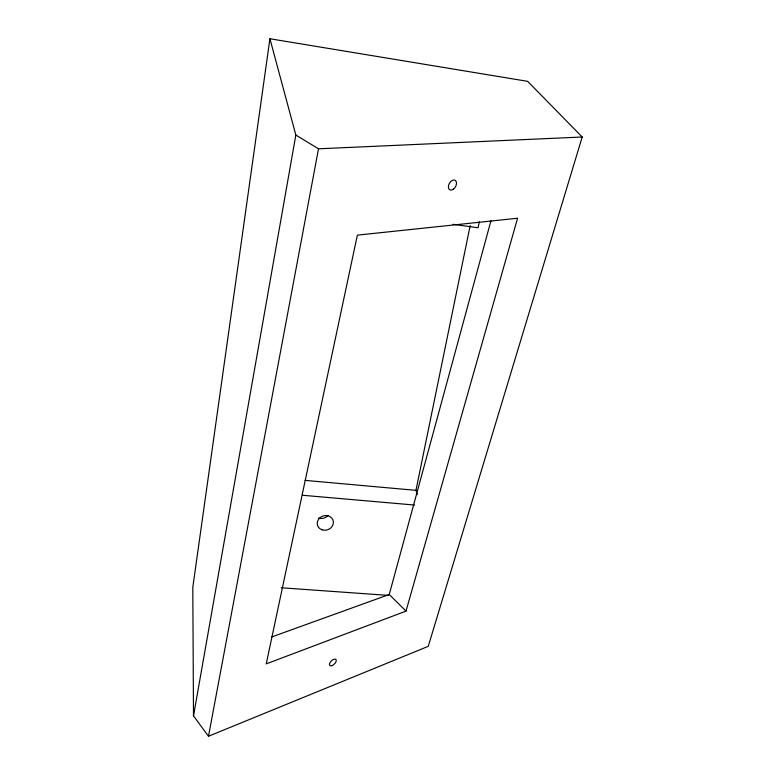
<?xml version="1.0" encoding="UTF-8"?>
<svg xmlns="http://www.w3.org/2000/svg" width="775" height="775" viewBox="0 0 775 775"><rect width="100%" height="100%" fill="white"/><g stroke="black" fill="none" stroke-linecap="round" stroke-linejoin="round"><path stroke-width="1.16" d="M269.923 38.75L192.801 587.324L193.498 715.877L208.494 736.25L428.255 646.34L582.199 137.001L527.649 81.336L269.923 38.75L295.837 135.034L193.498 715.877M208.494 736.25L318.506 148.81L295.837 135.034M417.27 494.702L415.952 490.352L470.192 225.496M479.318 221.853L478.097 227.773L452.968 224.304M271.696 636.963L389.244 594.493L490.963 220.73M406.013 611.107L517.584 218.23L357.362 235.145L266.232 663.875L406.013 611.107L389.244 594.493M318.506 148.81L582.199 137.001M281.189 587.76L388.478 595.394M302.463 495.254L414.518 505.048M305.098 480.374L415.952 490.352M327.99 515.501A8.012 7.13 -18.2 0 1 318.612 518.097M332.068 665.599A4.263 2.17 -44.5 0 0 336.118 659.816A4.263 2.17 -44.5 0 0 330.382 662.053A4.263 2.17 -44.5 0 0 332.068 665.599M453.443 189.148A5.444 3.507 -60.2 0 0 455.38 180.459A5.444 3.507 -60.2 0 0 448.531 185.516A5.444 3.507 -60.2 0 0 453.443 189.148M321.964 529.79A8.176 7.246 -18.2 0 0 333.376 521.662A8.176 7.246 -18.2 0 0 320.608 517.245A8.176 7.246 -18.2 0 0 321.964 529.79"/></g></svg>
